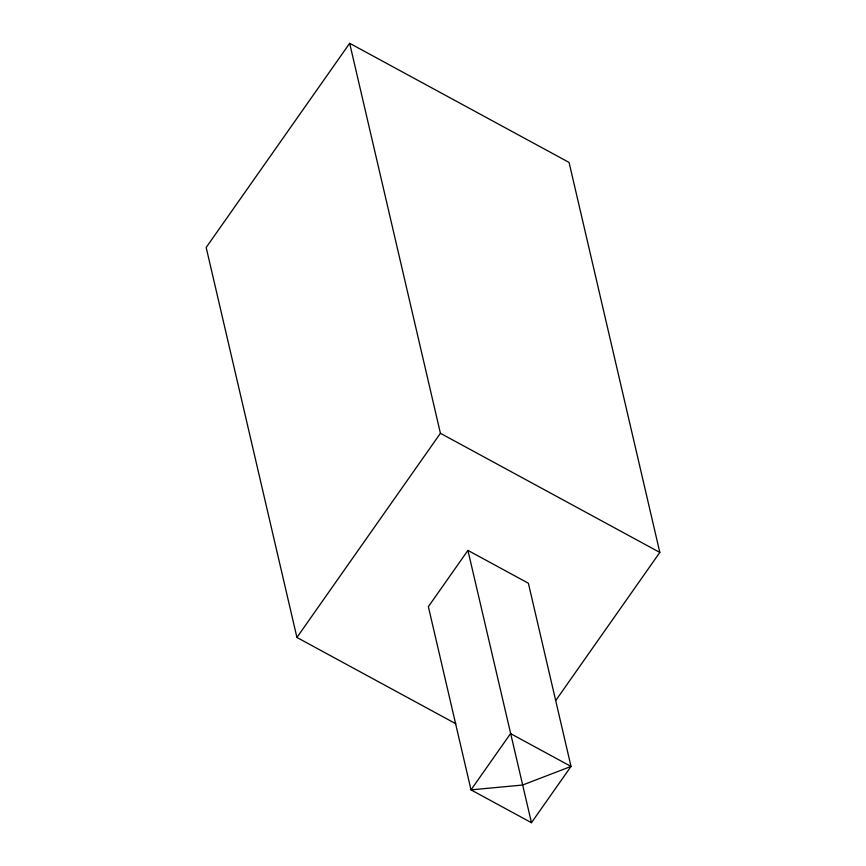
<?xml version="1.0" encoding="UTF-8"?>
<svg xmlns="http://www.w3.org/2000/svg" width="866" height="866" viewBox="0 0 866 866"><rect width="100%" height="100%" fill="white"/><g stroke="black" fill="none" stroke-linecap="round" stroke-linejoin="round"><path stroke-width="1.3" d="M555.885 700.313L659.827 552.421L569.07 162.429L349.669 43.3L206.173 247.481L296.93 637.463L455.841 723.76M296.93 637.463L440.426 433.292L349.669 43.3M467.921 550.397L428.367 606.665L471.007 789.868L531.464 822.7L571.019 766.432L528.379 583.229L467.921 550.397L531.464 822.7M440.426 433.292L659.827 552.421M510.55 733.599L471.007 789.868L522.609 785.029L571.019 766.432L510.55 733.599"/></g></svg>
